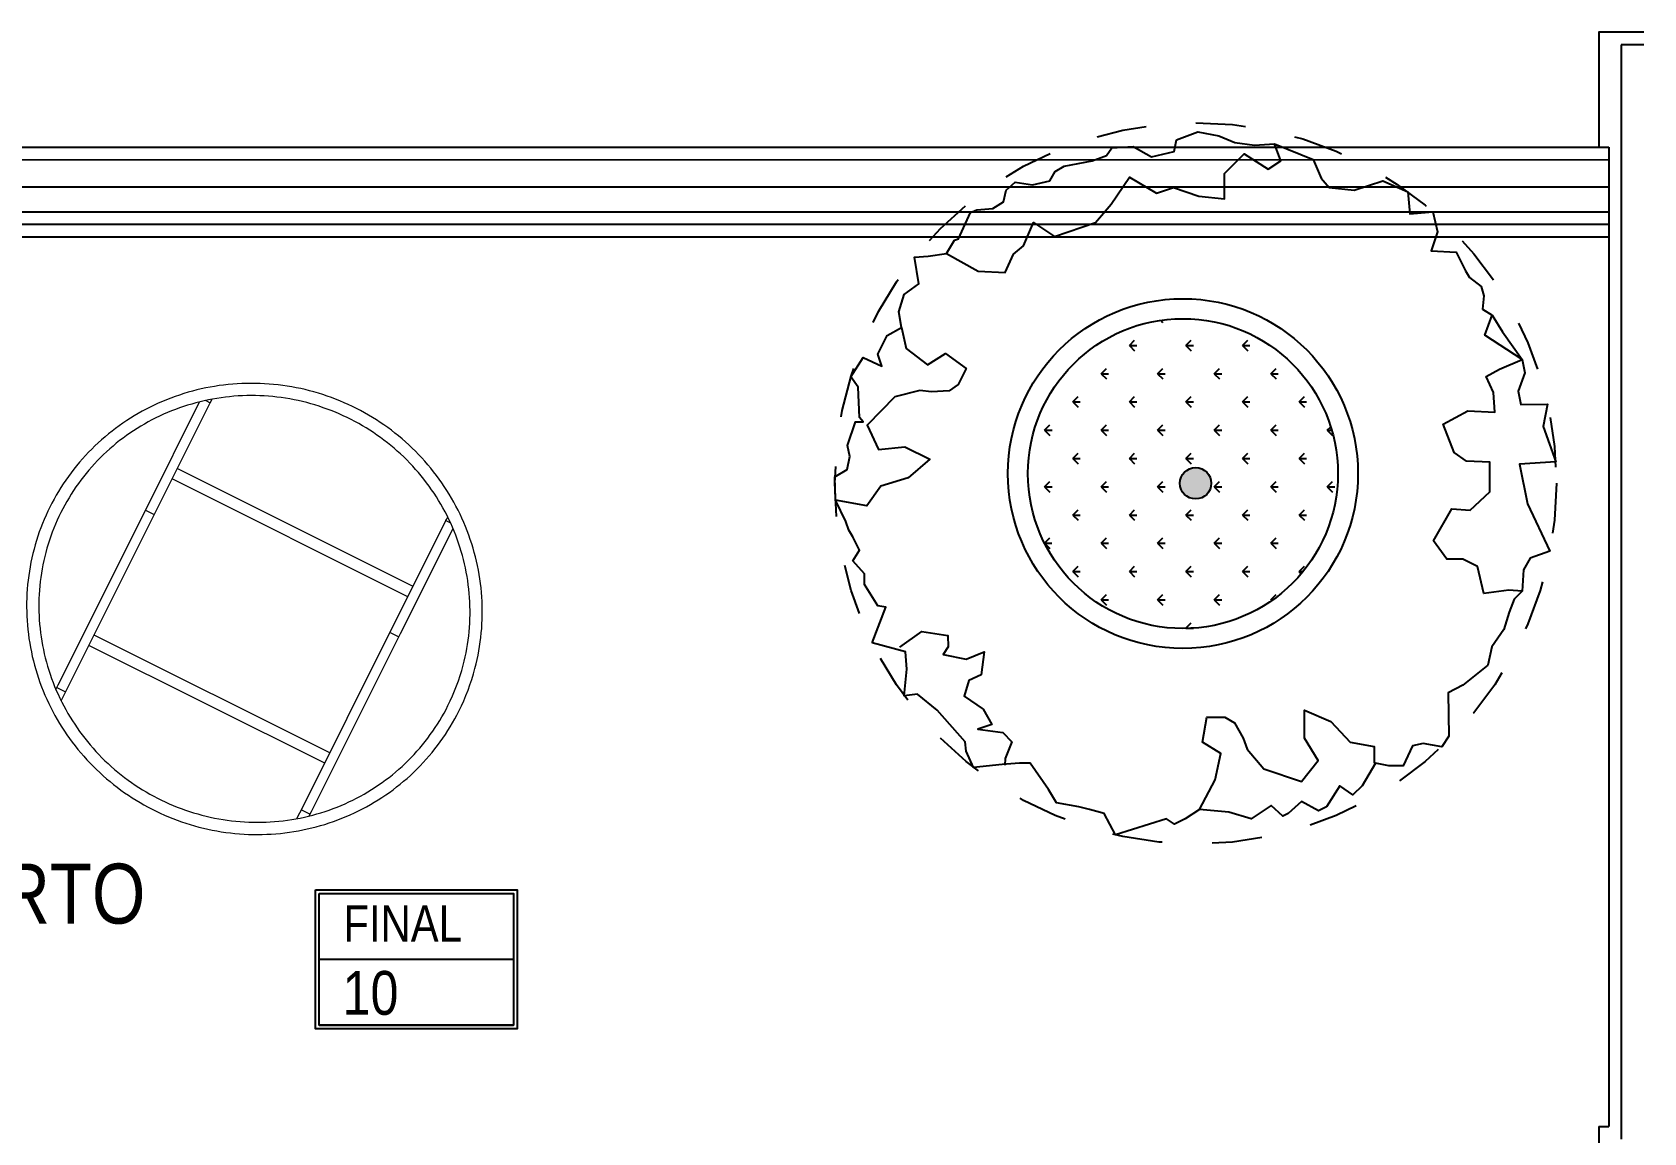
# Model space of a CAD drawing. Header units: metres. Extents: x -23 to 570, y -25 to 184.
# Drawn here: x 86.562 to 89.785, y 7.192 to 9.395 of the extents above; entities that cross this region are included whole.
import ezdxf
from ezdxf.enums import TextEntityAlignment as Align

# ---------------------------------------------------------------- set-up
doc = ezdxf.new("R2010")
doc.units = ezdxf.units.M
doc.header["$LTSCALE"] = 0.1
doc.linetypes.add('DUPLEX SUPERIOR$0$HIDDEN', pattern=[0.375, 0.25, -0.125])
for name, color, linetype in [('ARQ-SIM', 1, 'Continuous'), ('ARQ-TXT', 2, 'Continuous'), ('DUPLEX SUPERIOR$0$3', 2, 'Continuous'), ('DUPLEX SUPERIOR$0$ARQ-ALV ACAB', 4, 'Continuous'), ('DUPLEX SUPERIOR$0$ARQ-ALV OSSO', 5, 'Continuous'), ('DUPLEX SUPERIOR$0$ARQ-AUX', 7, 'Continuous'), ('DUPLEX SUPERIOR$0$ARQ-AUX2', 2, 'Continuous'), ('DUPLEX SUPERIOR$0$ARQ-HID', 7, 'Continuous'), ('DUPLEX SUPERIOR$0$ARQ-HTC', 251, 'Continuous'), ('DUPLEX SUPERIOR$0$ARQ-MOB', 7, 'Continuous'), ('DUPLEX SUPERIOR$0$PA_PL_ARVORES', 98, 'Continuous')]:
    doc.layers.add(name, color=color, linetype=linetype)
doc.styles.add('Adesa', font='ARIALN.TTF')
doc.styles.add('M50', font='ARIALN.TTF', dxfattribs={"height": 0.15})

# ---------------------------------------------------------------- blocks, each defined once
blk = doc.blocks.new('DUPLEX SUPERIOR$0$planta duplex inferior tipo 1')
at = {"layer": 'DUPLEX SUPERIOR$0$ARQ-ALV ACAB'}
for points in [[(11.165, 6.1901), (11.0749, 6.1901), (11.0749, 5.9601)], [(-0.025, 0.0699), (-0.025, 5.96), (11.0749, 5.9601)], [(11.0749, 5.9601), (11.095, 5.9601)], [(11.095, 5.9601), (11.095, 3.9999)], [(11.0749, 3.9999), (11.0749, 0.26)]]:
    blk.add_lwpolyline(points, dxfattribs=at)
at = {"layer": 'DUPLEX SUPERIOR$0$ARQ-ALV ACAB', "elevation": 0}
for points in [[(11.095, 5.7801), (0.155, 5.78), (0.155, 0.1049)], [(11.0749, 3.9999), (11.095, 3.9999)]]:
    blk.add_lwpolyline(points, dxfattribs=at)
at = {"layer": 'DUPLEX SUPERIOR$0$ARQ-ALV OSSO'}
for points in [[(11.12, 6.1651), (11.12, 3.9749)], [(11.165, 6.1651), (11.12, 6.1651)]]:
    blk.add_lwpolyline(points, dxfattribs=at)
at = {"layer": 'DUPLEX SUPERIOR$0$ARQ-AUX'}
blk.add_line((11.095, 5.805, 0), (0.13, 5.8049, 0), dxfattribs=at)
blk.add_lwpolyline([(0, 0.1049), (0, 5.935), (11.095, 5.9351)], dxfattribs=at)
at = {"layer": 'DUPLEX SUPERIOR$0$ARQ-AUX2'}
for points in [[(11.095, 5.8801), (0.055, 5.88), (0.055, 0.1049)], [(11.095, 5.8301), (0.105, 5.83), (0.105, 0.1049)]]:
    blk.add_lwpolyline(points, dxfattribs=at)
blk = doc.blocks.new('*U1089')
at = {"lineweight": 0}
for p, q in [((-280.9, 326.4), (-270.7, 326.4)), ((-270.7, 326.4), (-270.7, 334.4)), ((-270.7, 83.3), (-270.7, 326.4)), ((256.4, 328.5), (256.4, 334.4)), ((256.4, 326.4), (256.4, 328.5)), ((256.4, 325.9), (256.4, 326.4)), ((256.4, 326.4), (261.9, 326.4)), ((256.4, 83.3), (256.4, 325.9)), ((261.9, 326.4), (266.6, 326.4)), ((-290.5, 83.3), (-290.5, 318.5)), ((276.1, 83.3), (276.1, 318.5)), ((256.4, 179.1), (-270.7, 179.1)), ((256.4, 156), (-270.7, 156)), ((-290.5, -314.8), (-290.5, 83.3)), ((-290.5, 76.2), (-270.7, 76.2)), ((-270.7, -314.8), (-270.7, 83.3)), ((256.4, -314.8), (256.4, 83.3)), ((256.4, 76.2), (276.1, 76.2)), ((276.1, -314.8), (276.1, 83.3)), ((256.4, -193.3), (-270.7, -193.3)), ((256.4, -216.4), (-270.7, -216.4)), ((-290.5, -324.7), (-290.5, -314.8)), ((-290.5, -320.6), (-270.7, -320.6)), ((-270.7, -340.6), (-270.7, -314.8)), ((256.4, -340.6), (256.4, -314.8)), ((256.4, -320.6), (276.1, -320.6)), ((276.1, -324.7), (276.1, -314.8))]:
    blk.add_line(p, q, dxfattribs=at)
for points, knots in [([(450, -3.1), (450, -51.1), (442.1, -99.1), (411.5, -190.2), (388.7, -233.3), (330.5, -310.3), (295.1, -344.1), (215.2, -399.2), (170.8, -420.4), (77.3, -448), (28.3, -454.3), (-69.2, -451.6), (-117.7, -442.4), (-209.4, -409.6), (-252.5, -385.9), (-329.1, -326.3), (-362.4, -290.4), (-416, -210.2), (-436.2, -165.8), (-461.4, -73.1), (-466.4, -24.8), (-460.7, 71), (-450, 118.5), (-414, 207.7), (-388.7, 249.4), (-326.1, 322.9), (-288.7, 354.7), (-205.7, 405.1), (-160.1, 423.7), (-65.2, 445.8), (-15.9, 449.4), (81.3, 441), (129.2, 429.1), (218.8, 391), (260.5, 364.9), (333.3, 301), (364.5, 263.3), (413.2, 180.1), (430.8, 134.7), (446.8, 57.8), (450, 27.3), (450, -3.1)], [0, 0, 0, 0, 0.319721, 0.319721, 0.639501, 0.639501, 0.959429, 0.959429, 1.279526, 1.279526, 1.599751, 1.599751, 1.920017, 1.920017, 2.240224, 2.240224, 2.560293, 2.560293, 2.880189, 2.880189, 3.19995, 3.19995, 3.519674, 3.519674, 3.839475, 3.839475, 4.159434, 4.159434, 4.47956, 4.47956, 4.7998, 4.7998, 5.120062, 5.120062, 5.440249, 5.440249, 5.760286, 5.760286, 6.080153, 6.080153, 6.283185, 6.283185, 6.283185, 6.283185]), ([(425.5, -3.1), (425.5, -48.5), (418, -93.9), (389, -180.1), (367.4, -220.9), (312.2, -293.8), (278.7, -325.8), (203, -377.8), (160.9, -397.8), (72.5, -423.8), (26.2, -429.8), (-66.1, -427.1), (-111.9, -418.5), (-198.6, -387.4), (-239.4, -365), (-311.8, -308.7), (-343.4, -274.8), (-394.1, -199), (-413.2, -157.1), (-437.1, -69.3), (-441.8, -23.6), (-436.4, 67.1), (-426.3, 112), (-392.2, 196.4), (-368.2, 235.8), (-308.8, 305.4), (-273.4, 335.4), (-194.8, 383), (-151.6, 400.6), (-61.8, 421.4), (-15.2, 424.7), (76.7, 416.8), (122, 405.5), (206.7, 369.5), (246.1, 344.8), (315, 284.5), (344.5, 248.8), (390.7, 170.2), (407.3, 127.2), (422.5, 54.5), (425.5, 25.7), (425.5, -3.1)], [0, 0, 0, 0, 0.320303, 0.320303, 0.640542, 0.640542, 0.96062, 0.96062, 1.280513, 1.280513, 1.60027, 1.60027, 1.919982, 1.919982, 2.239757, 2.239757, 2.559683, 2.559683, 2.879795, 2.879795, 3.200054, 3.200054, 3.520355, 3.520355, 3.84057, 3.84057, 4.160614, 4.160614, 4.480477, 4.480477, 4.800217, 4.800217, 5.119934, 5.119934, 5.439731, 5.439731, 5.759689, 5.759689, 6.079833, 6.079833, 6.283185, 6.283185, 6.283185, 6.283185])]:
    blk.add_open_spline(points, degree=3, knots=knots, dxfattribs=at)
blk = doc.blocks.new('DUPLEX SUPERIOR$0$Vaso 70x70x70')
at = {"layer": 'DUPLEX SUPERIOR$0$ARQ-HTC'}
h = blk.add_hatch(dxfattribs=at)
h.set_pattern_fill('GRASS1', color=94, scale=0.1, style=0)
h.set_pattern_definition([(90, (0, 0), (-0.056568542, 0.056568542), [0.015, -0.098137085]), (45, (0, 0), (-0.056568542, 0.056568542), [0.015, -0.065]), (135, (0, 0), (-0.056568542, -0.056568542), [0.015, -0.065])])
h.paths.add_polyline_path([(155.933, 138.7003, 1), (155.313, 138.7003, 1)])
for radius in [0.35, 0.31]:
    blk.add_circle((155.623, 138.7003), radius)
blk = doc.blocks.new('DUPLEX SUPERIOR$0$arvore_01A')
at = {"layer": 'DUPLEX SUPERIOR$0$PA_PL_ARVORES'}
h = blk.add_hatch(color=256, dxfattribs=at)
h.dxf.hatch_style = 1
edge = h.paths.add_edge_path()
edge.add_arc((0, 0), 0.0152, 0, 360)
for points in [[(0.1549, -0.3139), (0.1201, -0.3006), (0.1188, -0.3083), (0.0982, -0.3211), (0.0879, -0.3211), (0.0751, -0.3327), (0.0648, -0.3262), (0.052, -0.3327), (0.0455, -0.3365), (0.037, -0.3392), (0.0162, -0.3493), (-0.0063, -0.3499), (-0.0133, -0.338), (-0.0261, -0.3354), (-0.0367, -0.3378), (-0.0598, -0.3301), (-0.0598, -0.3224), (-0.0638, -0.326), (-0.0934, -0.3273), (-0.1034, -0.3344), (-0.1222, -0.3225), (-0.1138, -0.3044), (-0.1254, -0.3083), (-0.1434, -0.2993), (-0.1511, -0.2852), (-0.1665, -0.2878), (-0.1832, -0.2826), (-0.1935, -0.2685), (-0.2194, -0.2727), (-0.2205, -0.2595), (-0.223, -0.2416), (-0.2359, -0.2339), (-0.2372, -0.23), (-0.2629, -0.2185), (-0.2654, -0.2121), (-0.2667, -0.1967), (-0.2731, -0.1864), (-0.2847, -0.1838), (-0.2924, -0.1749), (-0.2898, -0.1582), (-0.2937, -0.1415), (-0.3027, -0.1364), (-0.3078, -0.1274), (-0.313, -0.1005), (-0.3181, -0.0863), (-0.3258, -0.0812), (-0.3271, -0.0607), (-0.3168, -0.0427), (-0.322, -0.0209), (-0.3335, -0.0184), (-0.3412, 0.0022), (-0.3374, 0.0227), (-0.331, 0.0381), (-0.3284, 0.0573), (-0.3297, 0.0766), (-0.3143, 0.1142), (-0.2963, 0.1219), (-0.2873, 0.1296), (-0.2847, 0.154), (-0.2936, 0.1815), (-0.2831, 0.2059), (-0.2615, 0.208), (-0.2636, 0.2302), (-0.2442, 0.2348), (-0.2256, 0.2284), (-0.2243, 0.2528), (-0.2063, 0.2618), (-0.1999, 0.2656), (-0.1909, 0.2772), (-0.1819, 0.2797), (-0.1691, 0.2785), (-0.1632, 0.2877), (-0.1472, 0.2977), (-0.1203, 0.3169), (-0.1074, 0.3195), (-0.0894, 0.3131), (-0.0766, 0.3157), (-0.0768, 0.3415), (-0.0552, 0.3371), (-0.0208, 0.3494), (-0.0187, 0.3144), (0.0198, 0.3221), (0.0657, 0.3438), (0.0725, 0.3246), (0.084, 0.3182), (0.1046, 0.3169), (0.1123, 0.3092), (0.1252, 0.3041), (0.1419, 0.299), (0.1586, 0.2874), (0.1766, 0.2836), (0.1958, 0.2592), (0.2035, 0.2451), (0.2455, 0.2456), (0.2558, 0.2389), (0.2524, 0.2207), (0.2549, 0.2105), (0.2742, 0.2015), (0.2742, 0.1874), (0.2717, 0.1745), (0.2935, 0.1617), (0.3025, 0.1527), (0.2935, 0.1399), (0.3141, 0.1271), (0.3179, 0.1194), (0.3089, 0.1027), (0.3205, 0.0899), (0.323, 0.0847), (0.3128, 0.0732), (0.3256, 0.0539), (0.3192, 0.0321), (0.3166, 0.0039), (0.3256, -0.0102), (0.3308, -0.0205), (0.3256, -0.0282), (0.3413, -0.0777), (0.3205, -0.0888), (0.3166, -0.1029), (0.314, -0.1132), (0.3102, -0.135), (0.2973, -0.1427), (0.2716, -0.1606), (0.2716, -0.1709), (0.2729, -0.1876), (0.2757, -0.2156), (0.26, -0.2225), (0.2511, -0.2235), (0.2202, -0.2507), (0.2048, -0.2699), (0.2062, -0.2828), (0.1804, -0.2802), (0.1637, -0.2815), (0.1549, -0.3139)], [(0.1046, 0.3169), (0.1038, 0.3038), (0.1038, 0.3038), (0.1069, 0.2795), (0.0807, 0.2735), (0.0736, 0.2593), (0.0736, 0.2438), (0.0557, 0.2308), (0.0248, 0.2486), (0.026, 0.2664), (0.0081, 0.2854), (-0.0204, 0.2854), (-0.0216, 0.2628), (-0.03, 0.251), (-0.0573, 0.2403), (-0.0704, 0.264), (-0.0692, 0.2902), (-0.0883, 0.289), (-0.1037, 0.2818), (-0.1109, 0.2949), (-0.1203, 0.3169), (-0.1439, 0.2805), (-0.1632, 0.2877)], [(0.3166, 0.0039), (0.2879, 0.019), (0.2622, 0.0244), (0.2514, 0.0068), (0.227, 0.0109), (0.227, 0.0285), (0.2324, 0.0379), (0.2473, 0.046), (0.2581, 0.0501), (0.2771, 0.0663), (0.2893, 0.1028), (0.269, 0.119), (0.2473, 0.1055), (0.2202, 0.1055), (0.2311, 0.1312), (0.2514, 0.1501), (0.2554, 0.1731), (0.2717, 0.1731)], [(-0.223, -0.2416), (-0.2059, -0.2109), (-0.2045, -0.1848), (-0.2224, -0.1766), (-0.2306, -0.167), (-0.2532, -0.1574), (-0.2395, -0.1368), (-0.2532, -0.097), (-0.2711, -0.0819), (-0.2972, -0.0641), (-0.2815, -0.038), (-0.287, -0.0215), (-0.2787, 0.0032), (-0.276, 0.0279), (-0.3007, 0.0279), (-0.32, 0.0471), (-0.3049, 0.0705), (-0.3131, 0.0828), (-0.3297, 0.0766)], [(0.1591, -0.2871), (0.1439, -0.2656), (0.1476, -0.2405), (0.1586, -0.2401), (0.1663, -0.2449), (0.1707, -0.2226), (0.1637, -0.2051), (0.1858, -0.2081), (0.1915, -0.22), (0.2065, -0.2246), (0.2192, -0.2062), (0.2341, -0.1976), (0.2387, -0.2112), (0.2419, -0.1869), (0.251, -0.1782), (0.2672, -0.1847), (0.2735, -0.1852)], [(-0.1511, -0.2852), (-0.131, -0.2808), (-0.1149, -0.26), (-0.1259, -0.2426), (-0.1116, -0.2225), (-0.0958, -0.2302), (-0.0897, -0.2392), (-0.0889, -0.2561), (-0.09, -0.2676), (-0.0838, -0.2918), (-0.0563, -0.3187), (-0.0328, -0.3076), (-0.0355, -0.2822), (-0.0236, -0.2579), (-0.0053, -0.2789), (0.0028, -0.3054), (0.0217, -0.3191), (0.0162, -0.3493)]]:
    blk.add_lwpolyline(points, dxfattribs=at)
at = {"layer": 'DUPLEX SUPERIOR$0$PA_PL_ARVORES', "color": 253, "linetype": 'DUPLEX SUPERIOR$0$HIDDEN', "ltscale": 0.2}
blk.add_circle((0, 0), 0.35, dxfattribs=at)
at = {"layer": 'DUPLEX SUPERIOR$0$PA_PL_ARVORES'}
blk.add_circle((0, 0), 0.0152, dxfattribs=at)
blk = doc.blocks.new('DUPLEX SUPERIOR$0$layout dupl sup tipo 1')
at = {"layer": 'DUPLEX SUPERIOR$0$ARQ-MOB', "color": 251}
for name, p, xscale, yscale, zscale, rotation in [('*U1089', (-28.3011, -8.2995, -0.1142), -0.001, 0.001, 0.001, 206.5496364795411), ('DUPLEX SUPERIOR$0$arvore_01A', (-26.4264, -8.5513, -0.1142), -2.061660891913631, 2.061660891913631, 2.061660891913631, 270)]:
    blk.add_blockref(name, p, dxfattribs=dict(at, xscale=xscale, yscale=yscale, zscale=zscale, rotation=rotation))
at = {"layer": 'DUPLEX SUPERIOR$0$ARQ-MOB', "color": 251, "xscale": -1, "rotation": 270}
blk.add_blockref('DUPLEX SUPERIOR$0$Vaso 70x70x70', (-165.152, -164.1938, -0.1142), dxfattribs=at)
blk = doc.blocks.new('DUPLEX SUPERIOR$0$EST-LO-012-BAR-R00')
at = {"layer": 'DUPLEX SUPERIOR$0$3'}
h = blk.add_hatch(color=8, dxfattribs=at)
h.dxf.hatch_style = 1
h.paths.add_polyline_path([(12.990166, -733.007865), (-0.004452, -733.007865), (-0.004452, -859.007865), (12.990166, -859.007865)], flags=16)
h.paths.add_polyline_path([(12.990166, -474.009684), (-0.004452, -474.009684), (-0.004452, -600.009684), (12.990166, -600.009684)], flags=16)
h.paths.add_polyline_path([(12.990166, -41.006716), (0, -41.006716), (0, -167.006716), (12.990166, -167.006716)], flags=16)
h.paths.add_polyline_path([(-77.500305, 296.001179), (-239.500305, 296.001179), (-239.500305, 282.997389), (-77.500305, 282.997389)], flags=16)
h.paths.add_polyline_path([(1027.995156, -74.001904), (1014.985014, -74.001904), (1014.985014, -183.00198), (1012.995156, -183.00198), (1012.995156, -196.001904), (1027.995156, -196.001904)], flags=17)
h.paths.add_polyline_path([(-1534.999687, -396.002061), (-1547.999687, -396.002061), (-1547.999687, -566.99002), (-1534.999687, -566.99002), (-1534.999687, -458.002855), (-1532.999904, -458.002855), (-1532.999904, -445.003037), (-1534.999687, -445.003037)], flags=17)
h.paths.add_polyline_path([(-1547.999687, -245.000884), (-1547.999687, -74.000884), (-1534.999687, -74.000884), (-1534.999687, -183.000531), (-1532.999687, -183.000531), (-1532.999687, -196.000349), (-1534.999687, -196.000349), (-1534.999687, -245.000884)])
h.paths.add_polyline_path([(1027.995404, -566.99002), (1014.995404, -566.99002), (1014.995404, -458.001482), (1012.995404, -458.001482), (1012.995404, -444.99002), (1027.995404, -444.99002)])
h.paths.add_polyline_path([(-251.979379, -937.001358), (-251.979379, -924.001358), (-232.004486, -924.000659), (-232.004486, -855.000659), (-213.004486, -855.000659), (-213.004486, -924.000659), (-0.004452, -924.001358), (-0.004452, -415.003177), (-213.011238, -415.003177), (-213.011238, -482.000175), (-232.011238, -482.000175), (-232.011238, -396.003177), (280.995777, -396.003177), (280.995777, -409.003386), (12.995548, -409.003386), (12.995548, -937.001358)])
h.paths.add_polyline_path([(-517.003335, -245.000006), (-517.003335, 296.001179), (12.994618, 296.001179), (12.994618, -232.000209), (280.995777, -232.000209), (280.995777, -245), (0, -245), (0, 0), (-249.000312, 0), (-249.000312, 12.998784), (-0.000305, 12.998784), (-0.000305, 282.997389), (-504.003335, 282.997389), (-504.003335, -245.000006)])
h.paths.add_polyline_path([(-801.000061, -408.999165), (-520.003335, -408.999165), (-520.003335, -395.999165), (-801.000061, -395.999165)], flags=17)
h.paths.add_polyline_path([(719.496112, -409.003033), (719.496112, -396.003386), (459.996043, -396.003386), (459.996043, -541.004109), (472.996043, -541.004109), (472.996043, -409.003033)], flags=17)
h.paths.add_polyline_path([(719.496112, -232.000353), (472.996043, -232.000353), (472.996043, -99.999277), (459.996043, -99.999277), (459.996043, -245), (719.496112, -245)], flags=17)
h.paths.add_polyline_path([(-993.00031, -541.004109), (-980.00031, -541.004109), (-980.00031, -396.003386), (-1239.500379, -396.003386), (-1239.500379, -409.003386), (-993.00031, -409.003386)], flags=17)
h.paths.add_polyline_path([(-993.00031, -99.999277), (-993.00031, -232), (-1239.500379, -232), (-1239.500379, -245), (-980.00031, -245), (-980.00031, -99.999277)], flags=17)
h.paths.add_polyline_path([(-801.000061, -245), (-520.003335, -245), (-520.003335, -232), (-801.000061, -232)], flags=17)
h.paths.add_polyline_path([(-517.003335, -937.002217), (-352.982201, -937.002217), (-352.982201, -924.002217), (-504.003335, -924.002217), (-504.003335, -395.999165), (-517.003335, -395.999165)])
h.paths.add_polyline_path([(574.479516, -14.002855), (593.479516, -14.002855), (593.479516, 35.997145), (574.479516, 35.997145)])
h.paths.add_polyline_path([(574.479516, -677.000531), (593.479516, -677.000531), (593.479516, -627.000531), (574.479516, -627.000531)])
h.paths.add_polyline_path([(-1113.500883, -677.000531), (-1094.500883, -677.000531), (-1094.500883, -627.000531), (-1113.500883, -627.000531)])
h.paths.add_polyline_path([(-1113.500883, -14.002855), (-1094.500883, -14.002855), (-1094.500883, 35.997145), (-1113.500883, 35.997145)])
h.paths.add_polyline_path([(265.995777, -677.000531), (284.995777, -677.000531), (284.995777, -627.000531), (265.995777, -627.000531)])
h.paths.add_polyline_path([(265.995777, -14.002855), (284.995777, -14.002855), (284.995777, 35.997145), (265.995777, 35.997145)])
h.paths.add_polyline_path([(-805.000061, -677.000531), (-786.000061, -677.000531), (-786.000061, -627.000531), (-805.000061, -627.000531)])
h.paths.add_polyline_path([(-805.000061, -14.002855), (-786.000061, -14.002855), (-786.000061, 35.997145), (-805.000061, 35.997145)])
edge = h.paths.add_edge_path()
edge.add_line((-1547.999687, -566.99002), (-1547.999687, -396.002061))
edge.add_line((-1547.999687, -396.002061), (-1534.999687, -396.002061))
edge.add_line((-1534.999687, -396.002061), (-1534.999687, -445.003037))
edge.add_line((-1534.999687, -445.003037), (-1532.999904, -445.003037))
edge.add_line((-1532.999904, -445.003037), (-1532.999904, -458.002855))
edge.add_line((-1532.999904, -458.002855), (-1534.999687, -458.002855))
edge.add_line((-1534.999687, -458.002855), (-1534.999687, -566.99002))
edge.add_line((-1534.999687, -566.99002), (-1547.999904, -566.99002))
edge.add_line((1027.989198, -196.001904), (1012.995156, -196.001904))
edge.add_line((1012.995156, -196.001904), (1012.995156, -183.00198))
edge.add_line((1012.995156, -183.00198), (1014.985014, -183.00198))
edge.add_line((1014.985014, -183.00198), (1014.985014, -74.001904))
edge.add_line((1014.985014, -74.001904), (1027.995156, -74.001904))
edge.add_line((1027.995156, -74.001904), (1027.995156, -196.001904))
h.paths.add_polyline_path([(-1.560017, -178.478832), (-1.560017, -104.425285), (-24.535801, -104.425285), (-24.535801, -178.478832)], flags=25)
blk = doc.blocks.new('DUPLEX SUPERIOR')
at = {"linetype": 'Continuous', "xscale": 0.01, "yscale": 0.01, "zscale": 0.01}
blk.add_blockref('DUPLEX SUPERIOR$0$EST-LO-012-BAR-R00', (0, 0), dxfattribs=at)
at = {"layer": 'DUPLEX SUPERIOR$0$ARQ-HID', "rotation": 180}
blk.add_blockref('DUPLEX SUPERIOR$0$planta duplex inferior tipo 1', (21.38, -3.2049, 0), dxfattribs=at)
at = {"layer": 'DUPLEX SUPERIOR$0$ARQ-MOB', "xscale": -1}
blk.add_blockref('DUPLEX SUPERIOR$0$layout dupl sup tipo 1', (-15.315, 0.0591, 0.1142), dxfattribs=at)
blk = doc.blocks.new('N AP')
for points in [[(0.3098, 0.5223), (0.8624, 0.5223), (0.8624, 0.1419), (0.3098, 0.1419)], [(0.3198, 0.5123), (0.8524, 0.5123), (0.8524, 0.1519), (0.3198, 0.1519)]]:
    blk.add_lwpolyline(points, close=True)
for points in [[(0.3198, 0.3321), (0.8524, 0.3321)], [(0.3198, 0.1519), (0.8524, 0.1519)]]:
    blk.add_lwpolyline(points)
at = {"insert": (0.3864, 0.4801), "char_height": 0.1, "attachment_point": 1, "style": 'Adesa'}
blk.add_mtext_dynamic_manual_height_columns('FINAL', width=0.3501, gutter_width=50, heights=[0], dxfattribs=at)
at = {"style": 'Adesa'}
blk.add_attdef('00', text='', height=0.1, dxfattribs=at).set_placement((0.5673, 0.171), align=Align.CENTER)

msp = doc.modelspace()

# ---------------------------------------------------------------- block references
at = {"rotation": 180}
msp.add_blockref('DUPLEX SUPERIOR', (100, 0), dxfattribs=at)

# ---------------------------------------------------------------- next in the draw order: block references
at = {"layer": 'ARQ-SIM'}
ref = msp.add_blockref('N AP', (86.902, 7.2972), dxfattribs=dict(at, xscale=0.73, yscale=0.73, zscale=0.73))
ref.add_attrib('00', '10', dxfattribs={"layer": '0', "height": 0.0876, "style": 'Adesa'}).set_placement((87.2383, 7.4286), align=Align.CENTER)

# ---------------------------------------------------------------- next in the draw order: texts
at = {"layer": 'ARQ-TXT', "style": 'M50'}
msp.add_text('TERRAÇO DESCOBERTO', height=0.12, dxfattribs=at).set_placement((85.9518, 7.6535, 0), align=Align.MIDDLE)

doc.saveas('drawing.dxf')
